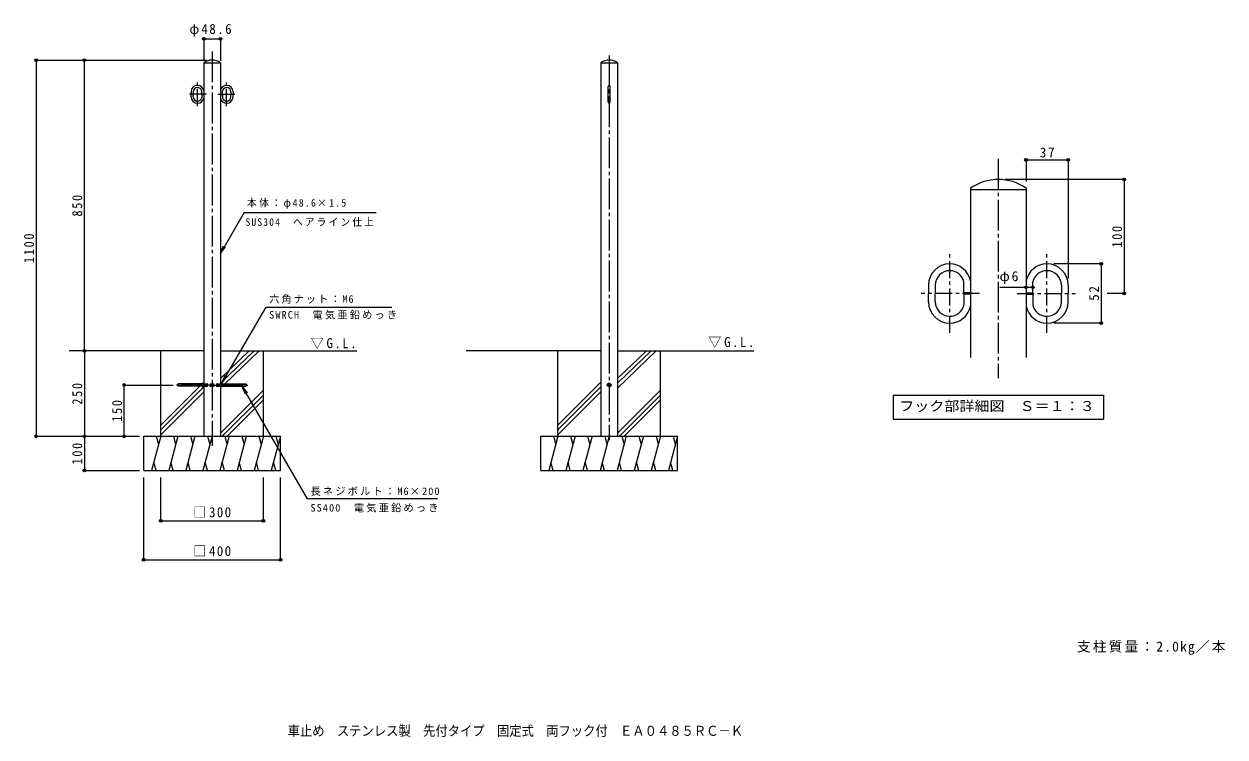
# Model space of a CAD drawing. Units: millimetres at full size, sheet at 1:10, with parts at other scales. Extents: x -1712 to 1801, y -1363 to 721.
import ezdxf
from ezdxf.enums import TextEntityAlignment as Align

# ---------------------------------------------------------------- set-up
doc = ezdxf.new("R2010")
doc.units = ezdxf.units.MM
doc.header["$LTSCALE"] = 10
doc.header["$PDMODE"] = 32
doc.header["$PDSIZE"] = 8
for name, pattern in [('CHAIN1', [8, 5, -1, 1, -1]), ('CHAIN2', [12, 9, -1, 1, -1]), ('DASHED1', [1.8, 1.2, -0.6])]:
    doc.linetypes.add(name, pattern=pattern)
for name, color, linetype, lineweight in [('3-0', 7, 'CHAIN2', 9), ('3-2', 3, 'Continuous', 9), ('3-4', 7, 'Continuous', 9), ('3-5', 7, 'Continuous', 9), ('3-A', 7, 'CHAIN1', 9), ('C-0', 7, 'CHAIN2', 9), ('C-1', 3, 'Continuous', 9), ('C-2', 3, 'Continuous', 9), ('C-3', 4, 'Continuous', 9), ('C-4', 7, 'Continuous', 9), ('C-5', 7, 'Continuous', 9), ('C-6', 6, 'Continuous', 5), ('C-A', 7, 'CHAIN1', 9), ('C-E', 6, 'Continuous', 5)]:
    doc.layers.add(name, color=color, linetype=linetype, lineweight=lineweight)
doc.layers.add('C-F', color=2, linetype='Continuous')
doc.layers.add('F-5_F-5ﾚｲﾔ', color=2, linetype='Continuous')
doc.styles.add('ＭＳ ゴシック', font='')
doc.styles.get('ＭＳ ゴシック').set_extended_font_data('MS Gothic')

msp = doc.modelspace()

# ---------------------------------------------------------------- linework, layer by layer
at = {"layer": '3-0'}
msp.add_line((1138.35, 327.55), (1138.35, -313.77), dxfattribs=at)
at = {"layer": '3-2'}
for p, q in [((1057.35, 241.2), (1057.35, -253.31)), ((1219.35, 236.69), (1057.35, 236.69)), ((1219.35, 241.2), (1219.35, -253.31)), ((1037.35, -64.98), (1037.35, -32.17)), ((1239.35, -64.98), (1239.35, -32.17)), ((934.02, -42.25), (934.02, -66.64)), ((934.02, -91.03), (934.02, -66.64)), ((954.02, -42.25), (954.02, -66.64)), ((954.02, -91.03), (954.02, -66.64)), ((1057.35, -64.98), (1037.35, -64.98)), ((1037.35, -68.31), (1037.35, -101.12)), ((1057.35, -68.31), (1037.35, -68.31)), ((1219.35, -64.98), (1239.35, -64.98)), ((1219.35, -68.31), (1239.35, -68.31)), ((1239.35, -68.31), (1239.35, -101.12)), ((1322.68, -42.25), (1322.68, -66.64)), ((1322.68, -91.03), (1322.68, -66.64)), ((1342.68, -42.25), (1342.68, -66.64)), ((1342.68, -91.03), (1342.68, -66.64)), ((996.29, -133.31), (996.29, -133.28)), ((1280.41, -133.31), (1280.41, -133.28))]:
    msp.add_line(p, q, dxfattribs=at)
for centre, radius, start, end in [((1138.35, 125.22), 141.47, 55.07015, 124.92985), ((996.29, -42.25), 62.28, 90, 180), ((996.29, -42.25), 42.28, 90, 180), ((996.29, -42.25), 62.28, 11.35969, 90), ((996.29, -42.25), 42.28, 13.79803, 90), ((1280.41, -42.25), 62.28, 90, 168.64031), ((1280.41, -42.25), 42.28, 90, 166.20197), ((1280.41, -42.25), 62.28, 0, 90), ((1280.41, -42.25), 42.28, 0, 90), ((996.29, -91.03), 62.28, 180, 270), ((996.29, -91.03), 42.28, 180, 270), ((996.29, -91.03), 42.28, 270, 346.20197), ((996.29, -91.03), 62.28, 270, 348.64031), ((1280.41, -91.03), 62.28, 191.35969, 270), ((1280.41, -91.03), 42.28, 193.79803, 270), ((1280.41, -91.03), 42.28, 270, 0), ((1280.41, -91.03), 62.28, 270, 0)]:
    msp.add_arc(centre, radius, start, end, dxfattribs=at)
at = {"layer": '3-4'}
for p, q in [((1219.35, 327.49), (1219.35, 261.2)), ((1219.35, 324.49), (1342.68, 324.49)), ((1342.68, 327.49), (1342.68, -22.25)), ((1509.73, 266.69), (1158.35, 266.69)), ((1506.73, 266.69), (1506.73, -66.64)), ((1442.48, 20.02), (1300.41, 20.02)), ((1439.48, 20.02), (1439.48, -153.31)), ((1219.35, -48.65), (1142.64, -48.65)), ((1239.35, -48.65), (1219.35, -48.65)), ((1509.73, -66.64), (1456.73, -66.64)), ((1442.48, -153.31), (1300.41, -153.31))]:
    msp.add_line(p, q, dxfattribs=at)
for p in [(1219.35, 324.49), (1342.68, 324.49), (1506.73, 266.69), (1439.48, 20.02), (1219.35, -48.65), (1239.35, -48.65), (1506.73, -66.64), (1439.48, -153.31)]:
    msp.add_point(p, dxfattribs=at)
at = {"layer": '3-5'}
for p, q in [((830.35, -364.12), (1446.35, -364.12)), ((830.35, -364.12), (830.35, -434.12)), ((1446.35, -364.12), (1446.35, -434.12)), ((830.35, -434.12), (1446.35, -434.12))]:
    msp.add_line(p, q, dxfattribs=at)
at = {"layer": '3-A'}
for p, q in [((996.29, -181.71), (996.29, 48.42)), ((1280.41, -181.71), (1280.41, 48.42)), ((1083.59, -66.64), (912.54, -66.64)), ((1193.11, -66.64), (1364.16, -66.64))]:
    msp.add_line(p, q, dxfattribs=at)
at = {"layer": 'C-0'}
msp.add_line((-1161.73, 640.79), (-1161.73, -512.41), dxfattribs=at)
at = {"layer": 'C-1'}
for p, q in [((-1261.73, -331.75), (-1261.19, -331.21)), ((-1261.73, -331.75), (-1261.73, -336.67)), ((-1191.03, -331.75), (-1261.73, -331.75)), ((-1261.73, -336.67), (-1261.19, -337.21)), ((-1191.03, -336.67), (-1261.73, -336.67)), ((-1261.19, -331.21), (-1261.19, -337.21)), ((-1191.03, -331.21), (-1261.19, -331.21)), ((-1191.03, -337.21), (-1261.19, -337.21)), ((-1191.03, -329.9), (-1191.03, -338.51)), ((-1190.54, -328.46), (-1186.03, -328.46)), ((-1190.54, -331.35), (-1186.03, -331.35)), ((-1190.54, -337.07), (-1186.03, -337.07)), ((-1190.54, -339.96), (-1186.03, -339.96)), ((-1132.92, -328.46), (-1137.43, -328.46)), ((-1132.92, -331.35), (-1137.43, -331.35)), ((-1132.92, -337.07), (-1137.43, -337.07)), ((-1132.92, -339.96), (-1137.43, -339.96)), ((-1132.43, -329.9), (-1132.43, -338.51)), ((-1132.43, -331.21), (-1062.27, -331.21)), ((-1132.43, -331.75), (-1061.73, -331.75)), ((-1132.43, -336.67), (-1061.73, -336.67)), ((-1132.43, -337.21), (-1062.27, -337.21)), ((-1061.73, -331.75), (-1062.27, -331.21)), ((-1062.27, -331.21), (-1062.27, -337.21)), ((-1061.73, -336.67), (-1062.27, -337.21)), ((-1061.73, -331.75), (-1061.73, -336.67)), ((-0.01, -339.96), (-5.01, -337.07)), ((-0.01, -328.46), (4.99, -331.35)), ((-0.01, -339.96), (4.99, -337.07)), ((4.99, -331.35), (4.99, -337.07))]:
    msp.add_line(p, q, dxfattribs=at)
at = {"layer": 'C-1', "linetype": 'DASHED1'}
for p, q in [((-1186.03, -331.21), (-1137.43, -331.21)), ((-1186.03, -337.21), (-1137.43, -337.21))]:
    msp.add_line(p, q, dxfattribs=at)
at = {"layer": 'C-1'}
msp.add_lwpolyline([(-0.01, -328.46), (-5.01, -331.35), (-5.01, -337.07)], dxfattribs=at)
for radius in [5, 3]:
    msp.add_circle((-0.01, -334.21), radius, dxfattribs=at)
for centre, radius, start, end in [((-1188.66, -329.9), 2.37, 142.44278, 217.55722), ((-1182.43, -334.21), 8.6, 160.548, 199.452), ((-1188.66, -338.51), 2.37, 142.44278, 217.55722), ((-1134.8, -329.9), 2.37, 322.44278, 37.55722), ((-1141.03, -334.21), 8.6, 340.548, 19.452), ((-1134.8, -338.51), 2.37, 322.44278, 37.55722)]:
    msp.add_arc(centre, radius, start, end, dxfattribs=at)
at = {"layer": 'C-2'}
for p, q in [((-1186.03, 608.15), (-1186.03, -484.21)), ((-1137.43, 606.79), (-1186.03, 606.79)), ((-1137.43, 608.15), (-1137.43, -484.21)), ((-24.14, 608.15), (-24.14, -484.21)), ((24.46, 606.8), (-24.14, 606.8)), ((24.46, 608.15), (24.46, -484.21)), ((-2.84, 492.8), (-2.84, 538.8)), ((3.16, 492.8), (3.16, 538.8)), ((-1223.03, 523.11), (-1223.03, 515.79)), ((-1223.03, 508.47), (-1223.03, 515.79)), ((-1217.03, 523.11), (-1217.03, 515.79)), ((-1217.03, 508.47), (-1217.03, 515.79)), ((-1204.35, 495.79), (-1204.35, 495.8)), ((-1192.03, 516.29), (-1192.03, 526.13)), ((-1186.03, 516.29), (-1192.03, 516.29)), ((-1192.03, 515.29), (-1192.03, 505.45)), ((-1186.03, 515.29), (-1192.03, 515.29)), ((-1137.43, 516.29), (-1131.43, 516.29)), ((-1137.43, 515.29), (-1131.43, 515.29)), ((-1131.43, 516.29), (-1131.43, 526.13)), ((-1131.43, 515.29), (-1131.43, 505.45)), ((-1119.11, 495.79), (-1119.11, 495.8)), ((-1106.43, 523.11), (-1106.43, 515.79)), ((-1106.43, 508.47), (-1106.43, 515.79)), ((-1100.43, 523.11), (-1100.43, 515.79)), ((-1100.43, 508.47), (-1100.43, 515.79))]:
    msp.add_line(p, q, dxfattribs=at)
at = {"layer": 'C-2', "color": 7, "linetype": 'CHAIN2'}
for p, q in [((0, 629.51), (0, -495.28)), ((-1161.73, -334.21), (-1266.06, -334.21)), ((-1161.73, -334.21), (-1057.4, -334.21)), ((0, -334.21), (-7.79, -334.21)), ((0, -334.21), (7.58, -334.21))]:
    msp.add_line(p, q, dxfattribs=at)
at = {"layer": 'C-2'}
for centre, radius, start, end in [((-1161.73, 573.35), 42.44, 55.07015, 124.92985), ((0.16, 573.36), 42.44, 55.07015, 124.92985), ((-1204.35, 523.11), 18.68, 90, 180), ((-1204.35, 523.11), 12.68, 90, 180), ((-1204.35, 523.11), 18.68, 11.35969, 90), ((-1204.35, 523.11), 12.68, 13.79803, 90), ((-1119.11, 523.11), 18.68, 90, 168.64031), ((-1119.11, 523.11), 12.68, 90, 166.20197), ((-1119.11, 523.11), 18.68, 0, 90), ((-1119.11, 523.11), 12.68, 0, 90), ((0.16, 538.8), 3, 90, 180), ((0.16, 538.8), 3, 0, 90), ((-1204.35, 508.47), 18.68, 180, 270), ((-1204.35, 508.47), 12.68, 180, 270), ((-1204.35, 508.47), 12.68, 270, 346.20197), ((-1204.35, 508.47), 18.68, 270, 348.64031), ((-1119.11, 508.47), 18.68, 191.35969, 270), ((-1119.11, 508.47), 12.68, 193.79803, 270), ((-1119.11, 508.47), 12.68, 270, 0), ((-1119.11, 508.47), 18.68, 270, 0), ((0.16, 492.8), 3, 180, 270), ((0.16, 492.8), 3, 270, 0)]:
    msp.add_arc(centre, radius, start, end, dxfattribs=at)
at = {"layer": 'C-3'}
msp.add_line((-1261.19, -331.21), (-1261.73, -331.75), dxfattribs=at)
at = {"layer": 'C-4'}
for p, q in [((-1186.03, 681.25), (-1186.03, 613.29)), ((-1186.03, 678.25), (-1137.43, 678.25)), ((-1137.43, 681.25), (-1137.43, 613.29)), ((-1679.38, 615.79), (-1176.67, 615.79)), ((-1676.38, 615.79), (-1676.38, -484.21)), ((-1535.1, -234.21), (-1535.1, 615.79)), ((-1535.1, -234.21), (-1535.1, -484.21)), ((-1421.74, -334.21), (-1275.61, -334.21)), ((-1418.74, -484.21), (-1418.74, -334.21)), ((-1679.38, -484.21), (-1373.83, -484.21)), ((-1535.1, -484.21), (-1535.1, -584.21)), ((-1538.1, -584.21), (-1373.83, -584.21)), ((-1361.73, -848.11), (-1361.73, -604.21)), ((-1311.73, -734.51), (-1311.73, -604.21)), ((-1011.73, -734.51), (-1011.73, -604.21)), ((-961.73, -848.11), (-961.73, -604.21)), ((-1311.73, -731.51), (-1011.73, -731.51)), ((-1361.73, -845.11), (-961.73, -845.11))]:
    msp.add_line(p, q, dxfattribs=at)
for p in [(-1186.03, 678.25), (-1137.43, 678.25), (-1676.38, 615.79), (-1535.1, 615.79), (-1535.1, -234.21), (-1418.74, -334.21), (-1676.38, -484.21), (-1535.1, -484.21), (-1418.74, -484.21), (-1535.1, -584.21), (-1311.73, -731.51), (-1011.73, -731.51), (-1361.73, -845.11), (-961.73, -845.11)]:
    msp.add_point(p, dxfattribs=at)
at = {"layer": 'C-5'}
for p, q in [((-1068.03, 170.16), (-1137.49, 49.85)), ((-1068.03, 170.16), (-681.88, 170.16)), ((-1137.49, 49.85), (-1127.93, 72.94)), ((-1137.49, 49.85), (-1122.28, 69.68)), ((-1132.92, -328.46), (-1123.26, -305.4)), ((-1132.92, -328.46), (-1117.62, -308.69)), ((-1074.24, -337.21), (-1059.02, -357.04)), ((-1074.24, -337.21), (-1064.68, -360.3)), ((-1074.24, -337.21), (-883.73, -667.11)), ((-501.85, -667.11), (-883.73, -667.11))]:
    msp.add_line(p, q, dxfattribs=at)
msp.add_lwpolyline([(-1132.92, -328.46), (-1003.41, -106.29), (-636.24, -106.29)], dxfattribs=at)
at = {"layer": 'C-6'}
for p, q in [((-1186.03, -234.21), (-1284, -234.21)), ((-1137.43, -234.21), (-956.73, -234.21)), ((-24.3, -234.21), (-122.27, -234.21)), ((24.3, -234.21), (205, -234.21))]:
    msp.add_line(p, q, dxfattribs=at)
at = {"layer": 'C-A'}
for p, q in [((-1204.35, 481.27), (-1204.35, 550.31)), ((-1119.11, 481.27), (-1119.11, 550.31)), ((-1178.16, 515.79), (-1229.47, 515.79)), ((-1145.3, 515.79), (-1093.99, 515.79))]:
    msp.add_line(p, q, dxfattribs=at)
at = {"layer": 'C-E'}
for p, q in [((-1191.98, -234.21), (-1580.24, -234.21)), ((-1311.73, -484.21), (-1311.73, -234.21)), ((-1052.75, -234.21), (-1137.43, -314.72)), ((-1038.48, -234.21), (-1136.71, -328.46)), ((-1131.48, -234.21), (-738.16, -234.21)), ((-1024.25, -234.21), (-1124.71, -331.21)), ((-1011.73, -484.21), (-1011.73, -234.21)), ((-30.25, -234.21), (-418.51, -234.21)), ((-150, -484.21), (-150, -234.21)), ((108.98, -234.21), (24.3, -314.72)), ((137.48, -234.21), (24.3, -343.49)), ((123.25, -234.21), (24.3, -329.15)), ((30.25, -234.21), (423.57, -234.21)), ((150, -484.21), (150, -234.21)), ((-1197.65, -337.21), (-1311.73, -451.29)), ((-1186.26, -339.96), (-1311.73, -465.43)), ((-1011.73, -349.75), (-1137.43, -475.45)), ((-24.3, -325.59), (-150, -451.29)), ((-24.3, -339.73), (-150, -465.43)), ((150, -349.75), (24.3, -475.45)), ((-1186.03, -353.87), (-1311.73, -479.57)), ((-1011.73, -363.89), (-1132.05, -484.21)), ((-1011.73, -378.03), (-1117.91, -484.21)), ((-24.3, -353.87), (-150, -479.57)), ((150, -363.89), (29.68, -484.21)), ((150, -378.03), (43.82, -484.21)), ((-1361.73, -484.21), (-961.73, -484.21)), ((-1361.73, -584.21), (-1361.73, -484.21)), ((-1311.73, -484.21), (-1338.53, -584.21)), ((-1324.78, -484.21), (-1318.25, -508.56)), ((-1261.73, -484.21), (-1288.53, -584.21)), ((-1274.78, -484.21), (-1268.25, -508.56)), ((-1211.73, -484.21), (-1238.53, -584.21)), ((-1224.78, -484.21), (-1218.25, -508.56)), ((-1161.73, -484.21), (-1188.53, -584.21)), ((-1174.78, -484.21), (-1168.25, -508.56)), ((-1111.73, -484.21), (-1138.53, -584.21)), ((-1124.78, -484.21), (-1118.25, -508.56)), ((-1061.73, -484.21), (-1088.53, -584.21)), ((-1074.78, -484.21), (-1068.25, -508.56)), ((-1011.73, -484.21), (-1038.53, -584.21)), ((-1024.78, -484.21), (-1018.25, -508.56)), ((-961.73, -484.21), (-988.53, -584.21)), ((-974.78, -484.21), (-968.25, -508.56)), ((-200, -484.21), (200, -484.21)), ((-200, -584.21), (-200, -484.21)), ((-150, -484.21), (-176.79, -584.21)), ((-163.05, -484.21), (-156.52, -508.56)), ((-100, -484.21), (-126.79, -584.21)), ((-113.05, -484.21), (-106.52, -508.56)), ((-50, -484.21), (-76.79, -584.21)), ((-63.05, -484.21), (-56.52, -508.56)), ((0, -484.21), (-26.79, -584.21)), ((-13.05, -484.21), (-6.52, -508.56)), ((50, -484.21), (23.21, -584.21)), ((36.95, -484.21), (43.48, -508.56)), ((100, -484.21), (73.21, -584.21)), ((86.95, -484.21), (93.48, -508.56)), ((150, -484.21), (123.21, -584.21)), ((136.95, -484.21), (143.48, -508.56)), ((200, -484.21), (173.21, -584.21)), ((186.95, -484.21), (193.48, -508.56)), ((-1325.48, -584.21), (-1332, -559.86)), ((-1275.48, -584.21), (-1282, -559.86)), ((-1225.48, -584.21), (-1232, -559.86)), ((-1175.48, -584.21), (-1182, -559.86)), ((-1125.48, -584.21), (-1132, -559.86)), ((-1075.48, -584.21), (-1082, -559.86)), ((-1025.48, -584.21), (-1032, -559.86)), ((-975.48, -584.21), (-982, -559.86)), ((-163.75, -584.21), (-170.27, -559.86)), ((-113.75, -584.21), (-120.27, -559.86)), ((-63.75, -584.21), (-70.27, -559.86)), ((-13.75, -584.21), (-20.27, -559.86)), ((36.25, -584.21), (29.73, -559.86)), ((86.25, -584.21), (79.73, -559.86)), ((136.25, -584.21), (129.73, -559.86)), ((186.25, -584.21), (179.73, -559.86)), ((-1361.73, -584.21), (-961.73, -584.21)), ((-200, -584.21), (200, -584.21))]:
    msp.add_line(p, q, dxfattribs=at)
for points in [[(-961.73, -584.21), (-961.73, -487.42), (-961.73, -484.21)], [(200, -584.21), (200, -487.42), (200, -484.21)]]:
    msp.add_lwpolyline(points, dxfattribs=at)

# ---------------------------------------------------------------- texts
at = {"layer": '3-4', "color": 2, "char_height": 29.33, "attachment_point": 7, "style": 'ＭＳ ゴシック'}
for s, insert in [('\\T1.27;\\W0.95;37', (1259.77, 330.49)), ('\\T1.17;φ6', (1141.63, -38.65))]:
    msp.add_mtext(s, dxfattribs=dict(at, insert=insert))
at = {"layer": '3-4', "color": 2, "char_height": 29.33, "attachment_point": 7, "rotation": 90, "style": 'ＭＳ ゴシック'}
for s, insert in [('\\T1.27;\\W0.9;100', (1500.73, 67.52)), ('\\T1.27;\\W0.95;52', (1433.48, -87.89))]:
    msp.add_mtext(s, dxfattribs=dict(at, insert=insert))
at = {"layer": '3-5', "color": 2, "style": 'ＭＳ ゴシック', "width": 1.1}
msp.add_text('フック部詳細図\u3000Ｓ＝１：３', height=29.33, dxfattribs=at).set_placement((848.35, -419.12), align=Align.BOTTOM_LEFT)
at = {"layer": 'C-4', "color": 2, "char_height": 29.33, "attachment_point": 7, "style": 'ＭＳ ゴシック'}
for s, insert in [('\\T1.22;\\W0.95;φ48.6', (-1227.98, 684.25)), ('\\T1.21;\\W0.95;□300', (-1216.73, -721.51)), ('\\T1.21;\\W0.95;□400', (-1216.73, -835.11))]:
    msp.add_mtext(s, dxfattribs=dict(at, insert=insert))
at = {"layer": 'C-4', "color": 2, "char_height": 29.33, "attachment_point": 7, "rotation": 90, "style": 'ＭＳ ゴシック'}
for s, insert in [('\\T1.27;\\W0.9;850', (-1541.1, 158.29)), ('\\T1.28;\\W0.9;1100', (-1682.38, 22.04)), ('\\T1.27;\\W0.9;250', (-1541.1, -391.71)), ('\\T1.27;\\W0.9;150', (-1424.74, -441.71)), ('\\T1.27;\\W0.9;100', (-1541.1, -566.71))]:
    msp.add_mtext(s, dxfattribs=dict(at, insert=insert))
at = {"layer": 'C-5', "char_height": 21.99, "attachment_point": 7, "style": 'ＭＳ ゴシック'}
for s, insert in [('\\T1.25;\\W0.95;本体：φ48.6×1.5', (-1059.6, 181.38)), ('\\T1.22;\\W0.95;SUS304\u3000ヘアライン仕上', (-1064.09, 128.85)), ('\\T1.19;六角ナット：M6', (-994.63, -96.42)), ('\\T1.21;SWRCH\u3000電気亜鉛めっき', (-994.63, -142.76)), ('\\T1.21;長ネジボルト：M6×200', (-873.87, -658.36)), ('\\T1.21;SS400\u3000電気亜鉛めっき', (-873.87, -706.96))]:
    msp.add_mtext(s, dxfattribs=dict(at, insert=insert))
at = {"layer": 'C-5', "color": 2, "char_height": 29.33, "attachment_point": 7, "style": 'ＭＳ ゴシック'}
for insert in [(-873.41, -229.25), (289.88, -225.79)]:
    msp.add_mtext('\\T1.22;\\W0.95;▽G.L.', dxfattribs=dict(at, insert=insert))
at = {"layer": 'C-F', "insert": (1368.33, -1123.13), "char_height": 29.33, "attachment_point": 7, "style": 'ＭＳ ゴシック'}
msp.add_mtext('\\T1.16;支柱質量：2.0kg／本', dxfattribs=at)
at = {"layer": 'F-5_F-5ﾚｲﾔ', "style": 'ＭＳ ゴシック', "width": 0.9}
msp.add_text('車止め\u3000ステンレス製\u3000先付タイプ\u3000固定式\u3000両フック付\u3000ＥＡ０４８５ＲＣ－Ｋ', height=29.33, dxfattribs=at).set_placement((-940.5, -1368.68), align=Align.BOTTOM_LEFT)

doc.saveas('drawing.dxf')
